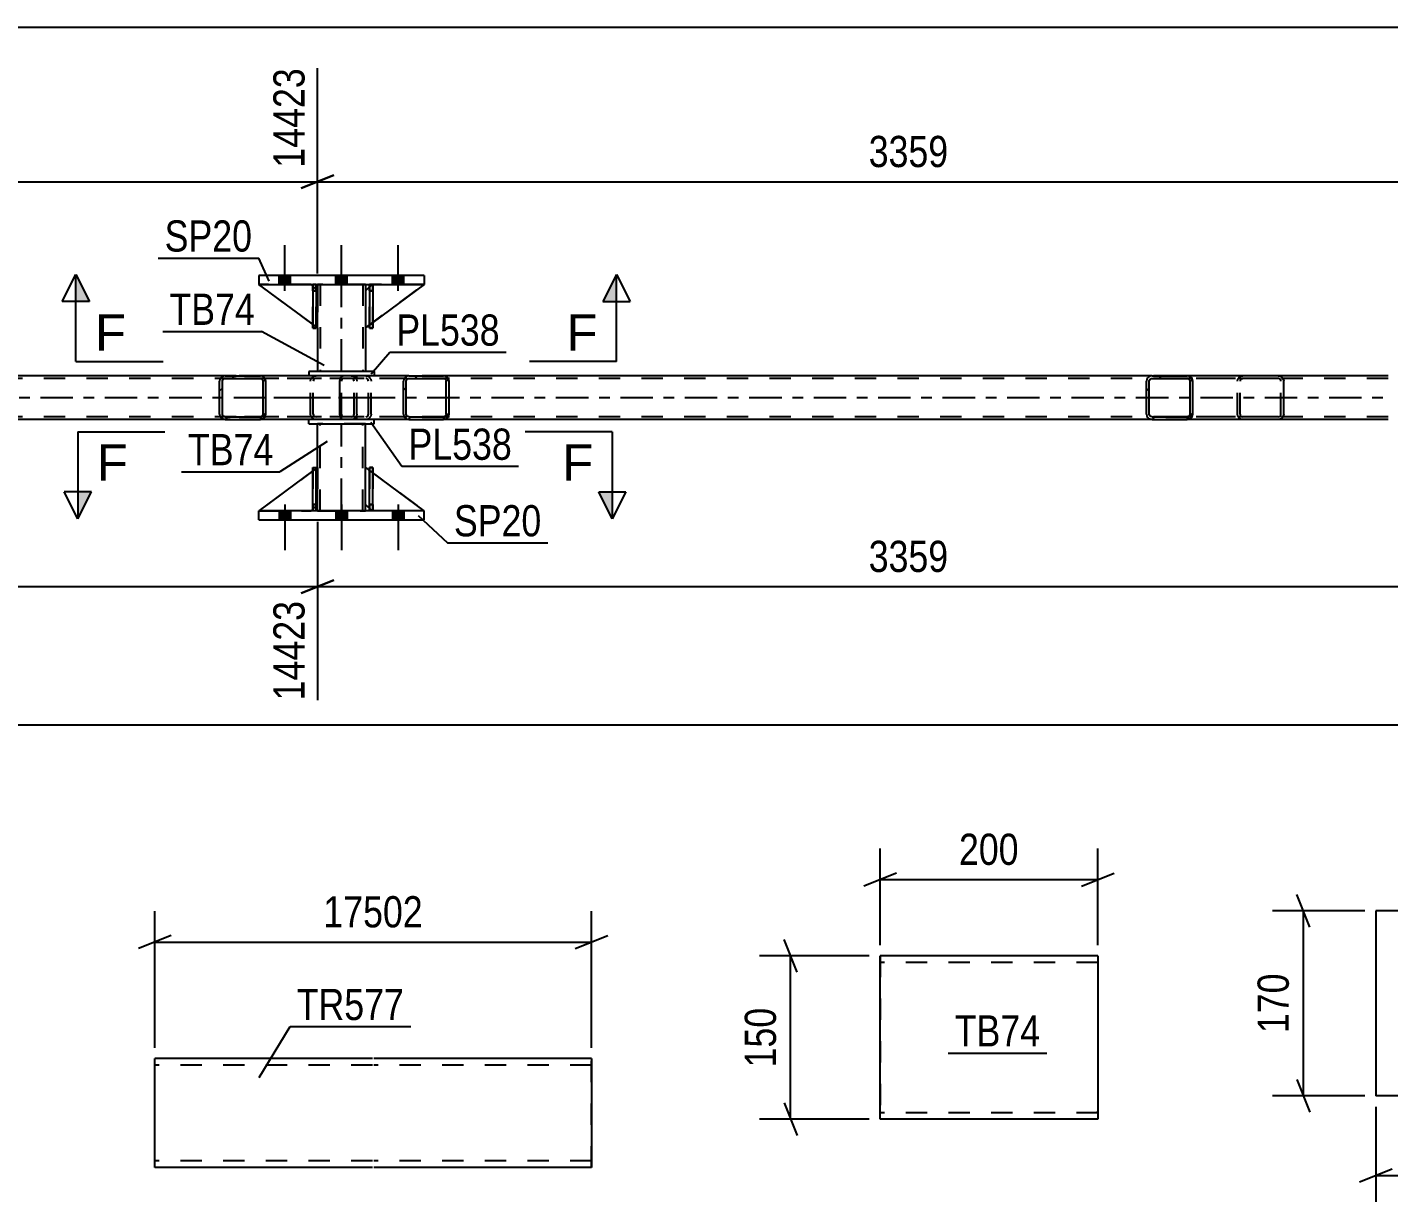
# Model space of a CAD drawing. Header units: millimetres. Extents: x 0 to 841, y 0 to 594.
# Drawn here: x 641.9 to 766.9, y 139.2 to 247.1 of the extents above; entities that cross this region are included whole.
import ezdxf

# ---------------------------------------------------------------- set-up
doc = ezdxf.new("R2010")
doc.units = ezdxf.units.MM
doc.linetypes.add('DXK_LINE_DOT2', pattern=[3.9198, 1.9599, -1.9599])
doc.linetypes.add('DXK_LINE_DOT3', pattern=[5.9187, 2.979, -0.9799, 0.9799, -0.9799])
doc.styles.add('Arial', font='ARIAL.TTF', dxfattribs={"height": 0.2})
doc.styles.add('Arial Narrow', font='ARIALN.TTF', dxfattribs={"height": 0.2})

# ---------------------------------------------------------------- blocks, each defined once
blk = doc.blocks.new('Bolt-122568681-7005 - 6955')
at = {"linetype": 'Continuous'}
for points in [[(666.06, 202.66), (665.02, 202.66), (665.02, 201.86), (666.06, 201.86)], [(666.06, 202.66), (665.02, 202.66), (665.02, 201.86), (666.06, 201.86)], [(666.06, 202.66), (665.02, 202.66), (665.02, 201.86), (666.06, 201.86)], [(671.26, 202.66), (670.22, 202.66), (670.22, 201.86), (671.26, 201.86)], [(671.26, 202.66), (670.22, 202.66), (670.22, 201.86), (671.26, 201.86)], [(676.46, 202.66), (675.42, 202.66), (675.42, 201.86), (676.46, 201.86)], [(676.46, 202.66), (675.42, 202.66), (675.42, 201.86), (676.46, 201.86)], [(676.46, 202.66), (675.42, 202.66), (675.42, 201.86), (676.46, 201.86)]]:
    blk.add_hatch(color=1, dxfattribs=at).paths.add_polyline_path(points)
at = {"color": 1, "linetype": 'Continuous'}
for p, q in [((665.02, 202.66), (665.02, 201.86)), ((665.02, 202.66), (665.02, 201.86)), ((665.02, 202.66), (665.02, 201.86)), ((665.54, 203.26), (665.54, 199.06)), ((665.54, 203.26), (665.54, 199.06)), ((665.54, 203.26), (665.54, 199.06)), ((666.06, 202.66), (666.06, 201.86)), ((666.06, 202.66), (666.06, 201.86)), ((666.06, 202.66), (666.06, 201.86)), ((670.22, 202.66), (670.22, 201.86)), ((670.22, 202.66), (670.22, 201.86)), ((670.74, 203.26), (670.74, 199.06)), ((670.74, 203.26), (670.74, 199.06)), ((671.26, 202.66), (671.26, 201.86)), ((671.26, 202.66), (671.26, 201.86)), ((675.42, 202.66), (675.42, 201.86)), ((675.42, 202.66), (675.42, 201.86)), ((675.42, 202.66), (675.42, 201.86)), ((675.94, 203.26), (675.94, 199.06)), ((675.94, 203.26), (675.94, 199.06)), ((675.94, 203.26), (675.94, 199.06)), ((676.46, 202.66), (676.46, 201.86)), ((676.46, 202.66), (676.46, 201.86)), ((676.46, 202.66), (676.46, 201.86))]:
    blk.add_line(p, q, dxfattribs=at)
blk = doc.blocks.new('Part-122568681-7002 - 6955')
at = {"color": 7, "linetype": 'DXK_LINE_DOT2'}
for p, q in [((673.54, 223.47), (672.94, 222.87)), ((672.94, 219.47), (678.34, 223.47)), ((672.94, 222.87), (672.94, 219.47)), ((678.34, 223.47), (673.54, 223.47))]:
    blk.add_line(p, q, dxfattribs=at)
blk = doc.blocks.new('Part-122568681-7067 - 6955')
at = {"color": 2, "linetype": 'Continuous'}
for p, q in [((673.74, 215.46), (667.74, 215.46)), ((667.74, 215.46), (667.74, 215.06)), ((673.74, 215.46), (673.74, 215.06))]:
    blk.add_line(p, q, dxfattribs=at)
at = {"color": 7, "linetype": 'DXK_LINE_DOT2'}
blk.add_line((673.74, 215.06), (667.74, 215.06), dxfattribs=at)
blk = doc.blocks.new('Bolt-122568681-7004 - 6955')
at = {"linetype": 'Continuous'}
for points in [[(665.02, 223.47), (666.06, 223.47), (666.06, 224.27), (665.02, 224.27)], [(665.02, 223.47), (666.06, 223.47), (666.06, 224.27), (665.02, 224.27)], [(665.02, 223.47), (666.06, 223.47), (666.06, 224.27), (665.02, 224.27)], [(670.22, 223.47), (671.26, 223.47), (671.26, 224.27), (670.22, 224.27)], [(670.22, 223.47), (671.26, 223.47), (671.26, 224.27), (670.22, 224.27)], [(675.42, 223.47), (676.46, 223.47), (676.46, 224.27), (675.42, 224.27)], [(675.42, 223.47), (676.46, 223.47), (676.46, 224.27), (675.42, 224.27)], [(675.42, 223.47), (676.46, 223.47), (676.46, 224.27), (675.42, 224.27)]]:
    blk.add_hatch(color=1, dxfattribs=at).paths.add_polyline_path(points)
at = {"color": 1, "linetype": 'Continuous'}
for p, q in [((665.54, 222.87), (665.54, 227.07)), ((665.54, 222.87), (665.54, 227.07)), ((665.54, 222.87), (665.54, 227.07)), ((670.74, 222.87), (670.74, 227.07)), ((670.74, 222.87), (670.74, 227.07)), ((675.94, 222.87), (675.94, 227.07)), ((675.94, 222.87), (675.94, 227.07)), ((675.94, 222.87), (675.94, 227.07)), ((665.02, 223.47), (665.02, 224.27)), ((665.02, 223.47), (665.02, 224.27)), ((665.02, 223.47), (665.02, 224.27)), ((666.06, 223.47), (666.06, 224.27)), ((666.06, 223.47), (666.06, 224.27)), ((666.06, 223.47), (666.06, 224.27)), ((670.22, 223.47), (670.22, 224.27)), ((670.22, 223.47), (670.22, 224.27)), ((671.26, 223.47), (671.26, 224.27)), ((671.26, 223.47), (671.26, 224.27)), ((675.42, 223.47), (675.42, 224.27)), ((675.42, 223.47), (675.42, 224.27)), ((675.42, 223.47), (675.42, 224.27)), ((676.46, 223.47), (676.46, 224.27)), ((676.46, 223.47), (676.46, 224.27)), ((676.46, 223.47), (676.46, 224.27))]:
    blk.add_line(p, q, dxfattribs=at)
blk = doc.blocks.new('Part-122568681-7014 - 6955')
at = {"color": 7, "linetype": 'DXK_LINE_DOT2'}
for p, q in [((673.3, 222.86), (673.3, 223.46)), ((673.3, 223.46), (673.3, 223.46)), ((673.3, 223.46), (673.3, 219.46)), ((673.62, 223.46), (673.3, 223.46)), ((673.3, 219.46), (673.3, 222.86)), ((673.3, 222.86), (673.62, 222.86)), ((673.62, 222.86), (673.62, 223.46)), ((673.62, 219.46), (673.62, 223.46)), ((673.62, 222.86), (673.62, 219.46)), ((673.3, 219.46), (673.62, 219.46))]:
    blk.add_line(p, q, dxfattribs=at)
blk = doc.blocks.new('Part-122568681-7015 - 6955')
at = {"color": 2, "linetype": 'Continuous'}
for p, q in [((668.42, 223.46), (668.1, 223.46)), ((668.1, 223.46), (668.1, 219.46)), ((668.42, 223.46), (668.42, 223.46)), ((668.42, 223.46), (668.42, 219.46)), ((668.42, 219.46), (668.1, 219.46))]:
    blk.add_line(p, q, dxfattribs=at)
at = {"color": 7, "linetype": 'DXK_LINE_DOT2'}
for p, q in [((668.1, 222.86), (668.1, 223.46)), ((668.42, 222.86), (668.1, 222.86)), ((668.1, 222.86), (668.1, 219.46)), ((668.42, 222.86), (668.42, 223.46)), ((668.42, 223.46), (668.42, 223.46)), ((668.42, 219.46), (668.42, 222.86))]:
    blk.add_line(p, q, dxfattribs=at)
blk = doc.blocks.new('Part-122568681-7016 - 6955')
at = {"color": 2, "linetype": 'Continuous'}
for p, q in [((673.62, 223.46), (673.3, 223.46)), ((673.3, 223.46), (673.3, 219.46)), ((673.62, 223.46), (673.62, 223.46)), ((673.62, 223.46), (673.62, 219.46)), ((673.62, 219.46), (673.3, 219.46))]:
    blk.add_line(p, q, dxfattribs=at)
at = {"color": 7, "linetype": 'DXK_LINE_DOT2'}
for p, q in [((673.3, 222.86), (673.3, 223.46)), ((673.62, 222.86), (673.3, 222.86)), ((673.3, 222.86), (673.3, 219.46)), ((673.62, 222.86), (673.62, 223.46)), ((673.62, 223.46), (673.62, 223.46)), ((673.62, 219.46), (673.62, 222.86))]:
    blk.add_line(p, q, dxfattribs=at)
blk = doc.blocks.new('Part-122568681-7019 - 6955')
at = {"color": 7, "linetype": 'DXK_LINE_DOT2'}
for p, q in [((663.14, 223.46), (667.94, 223.47)), ((668.54, 219.47), (663.14, 223.46)), ((667.94, 223.47), (668.54, 222.87)), ((668.54, 222.87), (667.94, 223.47)), ((668.54, 222.87), (668.54, 219.47)), ((668.54, 222.87), (668.54, 222.87)), ((668.54, 222.87), (668.54, 219.47))]:
    blk.add_line(p, q, dxfattribs=at)
blk = doc.blocks.new('Part-122568681-7022 - 6955')
at = {"color": 7, "linetype": 'DXK_LINE_DOT2'}
for p, q in [((667.94, 223.47), (663.14, 223.46)), ((667.94, 223.47), (668.54, 222.87)), ((668.42, 222.99), (668.1, 223.31)), ((668.54, 222.87), (668.54, 219.47)), ((668.42, 219.56), (668.1, 219.8))]:
    blk.add_line(p, q, dxfattribs=at)
at = {"color": 2, "linetype": 'Continuous'}
for p, q in [((668.1, 219.8), (663.14, 223.46)), ((668.1, 223.31), (667.94, 223.47)), ((668.54, 222.87), (668.42, 222.99)), ((668.54, 222.87), (668.54, 222.87)), ((668.54, 219.47), (668.54, 222.87)), ((668.42, 219.56), (668.54, 219.47)), ((668.54, 219.47), (668.54, 219.47))]:
    blk.add_line(p, q, dxfattribs=at)
blk = doc.blocks.new('Part-122568681-7106 - 6955')
at = {"color": 7, "linetype": 'DXK_LINE_DOT2'}
for p, q in [((766.88, 214.83), (104.48, 214.82)), ((766.88, 215.07), (234.37, 215.06)), ((680.11, 215.06), (660.05, 215.06)), ((756.76, 215.07), (745.18, 215.07)), ((766.88, 211.31), (104.48, 211.3)), ((680.11, 211.06), (660.05, 211.06)), ((756.76, 211.07), (745.18, 211.07))]:
    blk.add_line(p, q, dxfattribs=at)
at = {"color": 2, "linetype": 'Continuous'}
for p, q in [((660.05, 215.06), (594.97, 215.06)), ((745.18, 215.07), (680.11, 215.06)), ((766.88, 215.07), (756.76, 215.07)), ((660.05, 211.06), (594.97, 211.06)), ((745.18, 211.07), (680.11, 211.06)), ((766.88, 211.07), (756.76, 211.07))]:
    blk.add_line(p, q, dxfattribs=at)
at = {"color": 7, "linetype": 'DXK_LINE_DOT3'}
blk.add_line((104.48, 213.06), (766.88, 213.07), dxfattribs=at)
blk = doc.blocks.new('Part-122568681-7042 - 6955')
at = {"color": 2, "linetype": 'Continuous'}
for p, q in [((672.94, 203.26), (672.94, 206.66)), ((673.3, 206.4), (672.94, 206.66)), ((678.34, 202.66), (673.62, 206.17)), ((673.3, 202.91), (672.94, 203.26))]:
    blk.add_line(p, q, dxfattribs=at)
at = {"color": 7, "linetype": 'DXK_LINE_DOT2'}
for p, q in [((673.62, 206.17), (673.3, 206.4)), ((673.54, 202.66), (673.3, 202.91)), ((678.34, 202.66), (673.54, 202.66)), ((678.34, 202.66), (678.34, 202.66)), ((678.34, 202.66), (678.34, 202.66))]:
    blk.add_line(p, q, dxfattribs=at)
blk = doc.blocks.new('Part-122568681-7107 - 6955')
at = {"color": 7, "linetype": 'DXK_LINE_DOT2'}
for p, q in [((673.62, 206.66), (673.3, 206.66)), ((673.3, 203.26), (673.3, 206.66)), ((673.3, 206.66), (673.3, 202.66)), ((673.62, 206.66), (673.62, 203.26)), ((673.62, 202.66), (673.62, 206.66)), ((673.62, 203.26), (673.3, 203.26)), ((673.3, 202.66), (673.3, 203.26)), ((673.62, 202.66), (673.3, 202.66)), ((673.62, 203.26), (673.62, 202.66)), ((673.62, 202.66), (673.62, 202.66))]:
    blk.add_line(p, q, dxfattribs=at)
blk = doc.blocks.new('Part-122568681-7047 - 6955')
at = {"color": 2, "linetype": 'Continuous'}
for p, q in [((663.14, 201.86), (663.14, 202.66)), ((678.34, 202.66), (663.14, 202.66)), ((678.34, 201.86), (678.34, 202.66)), ((663.14, 201.86), (678.34, 201.86))]:
    blk.add_line(p, q, dxfattribs=at)
blk = doc.blocks.new('Part-122568681-7112 - 6955')
at = {"color": 2, "linetype": 'Continuous'}
for p, q in [((673.3, 223.22), (672.94, 222.87)), ((672.94, 222.87), (672.94, 219.47)), ((678.34, 223.47), (673.62, 219.96)), ((673.3, 219.73), (672.94, 219.47))]:
    blk.add_line(p, q, dxfattribs=at)
at = {"color": 7, "linetype": 'DXK_LINE_DOT2'}
for p, q in [((673.54, 223.47), (673.3, 223.22)), ((678.34, 223.47), (673.54, 223.47)), ((673.62, 219.96), (673.3, 219.73))]:
    blk.add_line(p, q, dxfattribs=at)
blk = doc.blocks.new('Part-122568681-7052 - 6955')
at = {"color": 2, "linetype": 'Continuous'}
for p, q in [((678.34, 224.27), (663.14, 224.27)), ((663.14, 224.27), (663.14, 223.47)), ((678.34, 224.27), (678.34, 223.47)), ((663.14, 223.47), (678.34, 223.47))]:
    blk.add_line(p, q, dxfattribs=at)
blk = doc.blocks.new('Part-122568681-7053 - 6955')
at = {"color": 2, "linetype": 'Continuous'}
for p, q in [((673.3, 202.66), (673.3, 206.66)), ((673.3, 206.66), (673.62, 206.66)), ((673.62, 202.66), (673.62, 206.66)), ((673.3, 202.66), (673.3, 202.66)), ((673.62, 202.66), (673.3, 202.66))]:
    blk.add_line(p, q, dxfattribs=at)
at = {"color": 7, "linetype": 'DXK_LINE_DOT2'}
for p, q in [((673.3, 206.66), (673.3, 203.26)), ((673.62, 203.26), (673.62, 206.66)), ((673.3, 203.26), (673.3, 202.66)), ((673.3, 203.26), (673.62, 203.26)), ((673.62, 202.66), (673.62, 203.26)), ((673.62, 202.66), (673.62, 202.66))]:
    blk.add_line(p, q, dxfattribs=at)
blk = doc.blocks.new('Part-122568681-7056 - 6955')
at = {"color": 7, "linetype": 'DXK_LINE_DOT2'}
for p, q in [((668.54, 206.66), (663.14, 202.66)), ((668.54, 203.26), (668.54, 206.66)), ((668.54, 206.66), (668.54, 203.26)), ((663.14, 202.66), (667.94, 202.66)), ((667.94, 202.66), (668.54, 203.26)), ((668.54, 203.26), (667.94, 202.66)), ((668.54, 203.26), (668.54, 203.26))]:
    blk.add_line(p, q, dxfattribs=at)
blk = doc.blocks.new('Part-122568681-7059 - 6955')
at = {"color": 7, "linetype": 'DXK_LINE_DOT2'}
for p, q in [((668.42, 206.57), (668.1, 206.33)), ((668.54, 203.26), (668.54, 206.66)), ((663.14, 202.66), (667.94, 202.66)), ((668.54, 203.26), (667.94, 202.66)), ((668.42, 203.14), (668.1, 202.82))]:
    blk.add_line(p, q, dxfattribs=at)
at = {"color": 2, "linetype": 'Continuous'}
for p, q in [((668.54, 206.66), (668.42, 206.57)), ((668.54, 203.26), (668.54, 206.66)), ((668.1, 206.33), (663.14, 202.66)), ((668.1, 202.82), (667.94, 202.66)), ((668.54, 203.26), (668.42, 203.14)), ((668.54, 203.26), (668.54, 203.26))]:
    blk.add_line(p, q, dxfattribs=at)
blk = doc.blocks.new('Part-122568681-7062 - 6955')
at = {"color": 7, "linetype": 'DXK_LINE_DOT2'}
for p, q in [((672.94, 203.26), (672.94, 206.66)), ((672.94, 206.66), (678.34, 202.66)), ((673.54, 202.66), (672.94, 203.26)), ((678.34, 202.66), (673.54, 202.66))]:
    blk.add_line(p, q, dxfattribs=at)
blk = doc.blocks.new('Part-122568681-7072 - 6955')
at = {"color": 2, "linetype": 'Continuous'}
for p, q in [((667.74, 210.66), (667.74, 211.06)), ((667.74, 210.66), (673.74, 210.66)), ((673.74, 210.66), (673.74, 211.06))]:
    blk.add_line(p, q, dxfattribs=at)
at = {"color": 7, "linetype": 'DXK_LINE_DOT2'}
blk.add_line((673.74, 211.06), (667.74, 211.06), dxfattribs=at)
blk = doc.blocks.new('Part-122568681-7108 - 6955')
at = {"color": 2, "linetype": 'Continuous'}
for p, q in [((668.1, 202.66), (668.1, 206.66)), ((668.1, 206.66), (668.42, 206.66)), ((668.42, 202.66), (668.42, 206.66)), ((668.1, 202.66), (668.1, 202.66)), ((668.42, 202.66), (668.1, 202.66))]:
    blk.add_line(p, q, dxfattribs=at)
at = {"color": 7, "linetype": 'DXK_LINE_DOT2'}
for p, q in [((668.1, 206.66), (668.1, 203.26)), ((668.42, 203.26), (668.42, 206.66)), ((668.1, 203.26), (668.1, 202.66)), ((668.1, 203.26), (668.42, 203.26)), ((668.42, 202.66), (668.42, 203.26)), ((668.42, 202.66), (668.42, 202.66))]:
    blk.add_line(p, q, dxfattribs=at)
blk = doc.blocks.new('Part-122568681-7113 - 6955')
at = {"color": 7, "linetype": 'DXK_LINE_DOT2'}
for p, q in [((668.1, 206.66), (668.42, 206.66)), ((668.1, 203.26), (668.1, 206.66)), ((668.1, 206.66), (668.1, 202.66)), ((668.42, 206.66), (668.42, 203.26)), ((668.42, 202.66), (668.42, 206.57)), ((668.42, 203.26), (668.1, 203.26)), ((668.1, 202.66), (668.1, 203.26)), ((668.42, 202.66), (668.1, 202.66)), ((668.42, 203.26), (668.42, 202.66)), ((668.42, 202.66), (668.42, 202.66))]:
    blk.add_line(p, q, dxfattribs=at)
blk = doc.blocks.new('Part-122568681-7143 - 6955')
at = {"color": 2, "linetype": 'Continuous'}
for p, q in [((668.54, 206.66), (668.54, 210.66)), ((672.94, 206.66), (672.94, 210.66)), ((668.54, 202.66), (668.54, 203.26)), ((672.94, 202.66), (672.94, 203.26))]:
    blk.add_line(p, q, dxfattribs=at)
at = {"color": 7, "linetype": 'DXK_LINE_DOT2'}
for p, q in [((672.94, 210.66), (668.54, 210.66)), ((668.78, 202.66), (668.78, 210.66)), ((672.7, 202.66), (672.7, 210.66)), ((668.54, 203.26), (668.54, 206.66)), ((672.94, 203.26), (672.94, 206.66)), ((668.54, 202.66), (672.94, 202.66))]:
    blk.add_line(p, q, dxfattribs=at)
at = {"color": 7, "linetype": 'DXK_LINE_DOT3'}
blk.add_line((670.74, 202.66), (670.74, 210.66), dxfattribs=at)
blk = doc.blocks.new('Part-122568681-7144 - 6955')
at = {"color": 7, "linetype": 'DXK_LINE_DOT2'}
for p, q in [((668.1, 222.86), (668.1, 223.46)), ((668.1, 223.46), (668.1, 223.46)), ((668.1, 223.46), (668.1, 219.46)), ((668.42, 223.46), (668.1, 223.46)), ((668.1, 219.46), (668.1, 222.86)), ((668.1, 222.86), (668.42, 222.86)), ((668.42, 222.86), (668.42, 223.46)), ((668.42, 219.46), (668.42, 223.46)), ((668.42, 222.86), (668.42, 219.46)), ((668.1, 219.46), (668.42, 219.46))]:
    blk.add_line(p, q, dxfattribs=at)
blk = doc.blocks.new('Part-122568681-7191 - 6955')
at = {"linetype": 'Continuous'}
h = blk.add_hatch(dxfattribs=at)
h.set_pattern_fill('', scale=0.7, style=0, pattern_type=0)
h.set_pattern_definition([(45, (680.571, 214.7686), (-1.57154, 1.57154), [])])
h.paths.add_polyline_path([(680.61, 214.58), (680.57, 214.77), (680.46, 214.92), (680.3, 215.03), (680.11, 215.06), (676.92, 215.06), (676.73, 215.03), (676.57, 214.92), (676.46, 214.77), (676.42, 214.58), (676.42, 211.54), (676.46, 211.36), (676.57, 211.21), (676.73, 211.1), (676.92, 211.06), (680.11, 211.06), (680.3, 211.1), (680.46, 211.21), (680.57, 211.36), (680.61, 211.54)])
h.paths.add_polyline_path([(680.34, 211.45), (680.28, 211.38), (680.2, 211.32), (680.11, 211.3), (676.92, 211.3), (676.83, 211.32), (676.74, 211.38), (676.69, 211.45), (676.67, 211.54), (676.67, 214.58), (676.69, 214.68), (676.74, 214.75), (676.83, 214.81), (676.92, 214.82), (680.11, 214.82), (680.2, 214.81), (680.28, 214.75), (680.34, 214.68), (680.36, 214.58), (680.36, 211.54)])
at = {"color": 2, "linetype": 'Continuous'}
for p, q in [((670.59, 214.58), (670.61, 214.77)), ((670.59, 211.54), (670.59, 214.58)), ((670.61, 214.77), (670.67, 214.92)), ((670.67, 214.92), (670.76, 215.03)), ((670.76, 215.03), (670.87, 215.06)), ((676.92, 215.06), (670.87, 215.06)), ((676.46, 214.77), (676.42, 214.58)), ((676.42, 211.54), (676.42, 214.58)), ((676.67, 214.58), (676.69, 214.68)), ((676.67, 211.54), (676.67, 214.58)), ((676.69, 214.68), (676.74, 214.75)), ((676.92, 215.06), (676.73, 215.03)), ((676.74, 214.75), (676.83, 214.81)), ((676.83, 214.81), (676.92, 214.82)), ((676.92, 215.06), (680.11, 215.06)), ((676.92, 214.82), (680.11, 214.82)), ((680.3, 215.03), (680.11, 215.06)), ((680.11, 214.82), (680.2, 214.81)), ((680.2, 214.81), (680.28, 214.75)), ((680.28, 214.75), (680.34, 214.68)), ((680.34, 214.68), (680.36, 214.58)), ((680.36, 211.54), (680.36, 214.58)), ((680.61, 214.58), (680.57, 214.77)), ((680.61, 211.54), (680.61, 214.58)), ((670.61, 211.36), (670.59, 211.54)), ((670.67, 211.21), (670.61, 211.36)), ((676.42, 211.54), (676.46, 211.36)), ((676.69, 211.45), (676.67, 211.54)), ((676.74, 211.38), (676.69, 211.45)), ((676.83, 211.32), (676.74, 211.38)), ((680.28, 211.38), (680.2, 211.32)), ((680.34, 211.45), (680.28, 211.38)), ((680.36, 211.54), (680.34, 211.45)), ((680.57, 211.36), (680.61, 211.54)), ((670.76, 211.1), (670.67, 211.21)), ((670.87, 211.06), (670.76, 211.1)), ((676.92, 211.06), (670.87, 211.06)), ((676.73, 211.1), (676.92, 211.06)), ((676.92, 211.3), (676.83, 211.32)), ((676.92, 211.3), (680.11, 211.3)), ((676.92, 211.06), (680.11, 211.06)), ((680.2, 211.32), (680.11, 211.3)), ((680.11, 211.06), (680.3, 211.1))]:
    blk.add_line(p, q, dxfattribs=at)
at = {"color": 7, "linetype": 'DXK_LINE_DOT2'}
for p, q in [((670.74, 214.68), (670.73, 214.58)), ((670.73, 211.54), (670.73, 214.58)), ((670.77, 214.75), (670.74, 214.68)), ((670.81, 214.81), (670.77, 214.75)), ((670.87, 214.82), (670.81, 214.81)), ((680.11, 214.82), (670.87, 214.82)), ((672.14, 214.82), (672.14, 215.06)), ((672.96, 215.06), (673.15, 215.03)), ((673.05, 214.81), (672.96, 214.82)), ((673.13, 214.75), (673.05, 214.81)), ((673.19, 214.68), (673.13, 214.75)), ((673.21, 214.58), (673.19, 214.68)), ((673.21, 211.54), (673.21, 214.58)), ((673.42, 214.77), (673.46, 214.58)), ((673.46, 211.54), (673.46, 214.58)), ((680.11, 215.06), (676.92, 215.06)), ((670.73, 211.54), (670.74, 211.45)), ((670.74, 211.45), (670.77, 211.38)), ((670.77, 211.38), (670.81, 211.32)), ((673.05, 211.32), (673.13, 211.38)), ((673.13, 211.38), (673.19, 211.45)), ((673.19, 211.45), (673.21, 211.54)), ((673.46, 211.54), (673.42, 211.36)), ((670.81, 211.32), (670.87, 211.3)), ((680.11, 211.3), (670.87, 211.3)), ((672.14, 211.06), (672.14, 211.3)), ((672.96, 211.3), (673.05, 211.32)), ((673.15, 211.1), (672.96, 211.06)), ((680.11, 211.06), (676.92, 211.06))]:
    blk.add_line(p, q, dxfattribs=at)
for centre, start, end in [((672.97, 214.57), 23.8497, 68.8062), ((672.97, 211.56), 291.1944, 336.1509)]:
    blk.add_arc(centre, 0.492, start, end, dxfattribs=at)
at = {"color": 2, "linetype": 'Continuous'}
for centre, start, end in [((676.91, 214.57), 111.1944, 156.1509), ((680.12, 214.57), 23.8497, 68.8062), ((676.91, 211.56), 203.8497, 248.8062), ((680.12, 211.56), 291.1944, 336.1509)]:
    blk.add_arc(centre, 0.492, start, end, dxfattribs=at)
blk = doc.blocks.new('Part-122568681-7152 - 6955')
at = {"linetype": 'Continuous'}
h = blk.add_hatch(dxfattribs=at)
h.set_pattern_fill('', scale=0.7, style=0, pattern_type=0)
h.set_pattern_definition([(45, (663.753, 214.7685), (-1.57154, 1.57154), [])])
h.paths.add_polyline_path([(663.79, 214.58), (663.75, 214.77), (663.64, 214.92), (663.48, 215.03), (663.28, 215.06), (660.05, 215.06), (659.85, 215.03), (659.68, 214.92), (659.57, 214.77), (659.54, 214.58), (659.54, 211.54), (659.57, 211.36), (659.68, 211.21), (659.85, 211.1), (660.05, 211.06), (663.28, 211.06), (663.48, 211.1), (663.64, 211.21), (663.75, 211.36), (663.79, 211.54)])
h.paths.add_polyline_path([(663.52, 211.45), (663.46, 211.38), (663.38, 211.32), (663.28, 211.3), (660.05, 211.3), (659.95, 211.32), (659.87, 211.38), (659.81, 211.45), (659.79, 211.54), (659.79, 214.58), (659.81, 214.68), (659.87, 214.75), (659.95, 214.81), (660.05, 214.82), (663.28, 214.82), (663.38, 214.81), (663.46, 214.75), (663.52, 214.68), (663.54, 214.58), (663.54, 211.54)])
at = {"color": 2, "linetype": 'Continuous'}
for p, q in [((659.57, 214.77), (659.54, 214.58)), ((659.54, 211.54), (659.54, 214.58)), ((659.79, 214.58), (659.81, 214.68)), ((659.79, 211.54), (659.79, 214.58)), ((659.81, 214.68), (659.87, 214.75)), ((660.05, 215.06), (659.85, 215.03)), ((659.87, 214.75), (659.95, 214.81)), ((659.95, 214.81), (660.05, 214.82)), ((660.05, 215.06), (663.28, 215.06)), ((660.05, 214.82), (663.28, 214.82)), ((670.87, 215.06), (663.28, 215.06)), ((663.48, 215.03), (663.28, 215.06)), ((663.28, 214.82), (663.38, 214.81)), ((663.38, 214.81), (663.46, 214.75)), ((663.46, 214.75), (663.52, 214.68)), ((663.52, 214.68), (663.54, 214.58)), ((663.54, 211.54), (663.54, 214.58)), ((663.79, 214.58), (663.75, 214.77)), ((663.79, 211.54), (663.79, 214.58)), ((659.54, 211.54), (659.57, 211.36)), ((659.81, 211.45), (659.79, 211.54)), ((659.87, 211.38), (659.81, 211.45)), ((659.95, 211.32), (659.87, 211.38)), ((663.46, 211.38), (663.38, 211.32)), ((663.52, 211.45), (663.46, 211.38)), ((663.54, 211.54), (663.52, 211.45)), ((663.75, 211.36), (663.79, 211.54)), ((659.85, 211.1), (660.05, 211.06)), ((660.05, 211.3), (659.95, 211.32)), ((660.05, 211.3), (663.28, 211.3)), ((660.05, 211.06), (663.28, 211.06)), ((663.38, 211.32), (663.28, 211.3)), ((663.28, 211.06), (663.48, 211.1)), ((670.87, 211.06), (663.28, 211.06))]:
    blk.add_line(p, q, dxfattribs=at)
at = {"color": 7, "linetype": 'DXK_LINE_DOT2'}
for p, q in [((663.28, 215.06), (660.05, 215.06)), ((671.63, 214.82), (660.05, 214.82)), ((667.88, 214.58), (667.92, 214.77)), ((667.88, 211.54), (667.88, 214.58)), ((668.16, 214.68), (668.14, 214.58)), ((668.14, 211.54), (668.14, 214.58)), ((668.21, 214.75), (668.16, 214.68)), ((668.2, 215.03), (668.4, 215.06)), ((668.3, 214.81), (668.21, 214.75)), ((668.4, 214.82), (668.3, 214.81)), ((671.63, 215.06), (670.87, 215.06)), ((671.63, 215.06), (671.83, 215.03)), ((671.73, 214.81), (671.63, 214.82)), ((671.81, 214.75), (671.73, 214.81)), ((671.87, 214.68), (671.81, 214.75)), ((671.89, 214.58), (671.87, 214.68)), ((671.89, 211.54), (671.89, 214.58)), ((672.1, 214.77), (672.14, 214.58)), ((672.14, 211.54), (672.14, 214.58)), ((667.92, 211.36), (667.88, 211.54)), ((668.14, 211.54), (668.16, 211.45)), ((668.16, 211.45), (668.21, 211.38)), ((668.21, 211.38), (668.24, 211.36)), ((668.24, 211.36), (668.3, 211.32)), ((671.73, 211.32), (671.81, 211.38)), ((671.81, 211.38), (671.87, 211.45)), ((671.87, 211.45), (671.89, 211.54)), ((672.14, 211.54), (672.1, 211.36)), ((671.63, 211.3), (660.05, 211.3)), ((663.28, 211.06), (660.05, 211.06)), ((668.4, 211.06), (668.2, 211.1)), ((668.3, 211.32), (668.4, 211.3)), ((671.63, 211.06), (670.87, 211.06)), ((671.63, 211.3), (671.73, 211.32)), ((671.83, 211.1), (671.63, 211.06))]:
    blk.add_line(p, q, dxfattribs=at)
at = {"color": 7, "linetype": 'DXK_LINE_DOT3'}
blk.add_line((673.43, 213.06), (661.66, 213.06), dxfattribs=at)
at = {"color": 2, "linetype": 'Continuous'}
for centre, start, end in [((660.03, 214.56), 110.7586, 155.6803), ((663.3, 214.56), 24.3202, 69.242), ((660.03, 211.57), 204.3202, 249.242), ((663.3, 211.57), 290.7586, 335.6803)]:
    blk.add_arc(centre, 0.496, start, end, dxfattribs=at)
at = {"color": 7, "linetype": 'DXK_LINE_DOT2'}
for centre, start, end in [((668.38, 214.56), 110.7586, 155.6803), ((671.65, 214.56), 24.3202, 69.242), ((668.38, 211.57), 204.3202, 249.242), ((671.65, 211.57), 290.7586, 335.6803)]:
    blk.add_arc(centre, 0.496, start, end, dxfattribs=at)
blk = doc.blocks.new('Part-122568681-7218 - 6955')
at = {"linetype": 'Continuous'}
h = blk.add_hatch(dxfattribs=at)
h.set_pattern_fill('', scale=0.7, style=0, pattern_type=0)
h.set_pattern_definition([(45, (748.8873, 214.769), (-1.57154, 1.57154), [])])
h.paths.add_polyline_path([(748.93, 214.59), (748.89, 214.77), (748.78, 214.92), (748.61, 215.03), (748.42, 215.07), (745.18, 215.07), (744.98, 215.03), (744.82, 214.92), (744.71, 214.77), (744.67, 214.59), (744.67, 211.55), (744.71, 211.36), (744.82, 211.21), (744.98, 211.1), (745.18, 211.07), (748.42, 211.07), (748.61, 211.1), (748.78, 211.21), (748.89, 211.36), (748.93, 211.55)])
h.paths.add_polyline_path([(748.65, 211.45), (748.6, 211.38), (748.51, 211.32), (748.42, 211.31), (745.18, 211.31), (745.08, 211.32), (745, 211.38), (744.94, 211.45), (744.92, 211.55), (744.92, 214.59), (744.94, 214.68), (745, 214.75), (745.08, 214.81), (745.18, 214.83), (748.42, 214.83), (748.51, 214.81), (748.6, 214.75), (748.65, 214.68), (748.67, 214.59), (748.67, 211.55)])
at = {"color": 2, "linetype": 'Continuous'}
for p, q in [((744.71, 214.77), (744.67, 214.59)), ((744.67, 211.55), (744.67, 214.59)), ((744.92, 214.59), (744.94, 214.68)), ((744.92, 211.55), (744.92, 214.59)), ((744.94, 214.68), (745, 214.75)), ((745.18, 215.07), (744.98, 215.03)), ((745, 214.75), (745.08, 214.81)), ((745.08, 214.81), (745.18, 214.83)), ((745.18, 215.07), (748.42, 215.07)), ((745.18, 214.83), (748.42, 214.83)), ((756.76, 215.07), (748.42, 215.07)), ((748.61, 215.03), (748.42, 215.07)), ((748.42, 214.83), (748.51, 214.81)), ((748.51, 214.81), (748.6, 214.75)), ((748.6, 214.75), (748.65, 214.68)), ((748.65, 214.68), (748.67, 214.59)), ((748.67, 211.55), (748.67, 214.59)), ((748.93, 214.59), (748.89, 214.77)), ((748.93, 211.55), (748.93, 214.59)), ((756.76, 215.07), (756.96, 215.03)), ((757.24, 214.77), (757.28, 214.59)), ((757.28, 211.55), (757.28, 214.59)), ((744.67, 211.55), (744.71, 211.36)), ((744.94, 211.45), (744.92, 211.55)), ((745, 211.38), (744.94, 211.45)), ((745.08, 211.32), (745, 211.38)), ((748.6, 211.38), (748.51, 211.32)), ((748.65, 211.45), (748.6, 211.38)), ((748.67, 211.55), (748.65, 211.45)), ((748.89, 211.36), (748.93, 211.55)), ((757.28, 211.55), (757.24, 211.36)), ((744.98, 211.1), (745.18, 211.07)), ((745.18, 211.31), (745.08, 211.32)), ((745.18, 211.31), (748.42, 211.31)), ((745.18, 211.07), (748.42, 211.07)), ((748.51, 211.32), (748.42, 211.31)), ((748.42, 211.07), (748.61, 211.1)), ((756.76, 211.07), (748.42, 211.07)), ((756.96, 211.1), (756.76, 211.07))]:
    blk.add_line(p, q, dxfattribs=at)
at = {"color": 7, "linetype": 'DXK_LINE_DOT2'}
for p, q in [((748.42, 215.07), (745.18, 215.07)), ((756.76, 214.83), (745.18, 214.83)), ((753.02, 214.59), (753.06, 214.77)), ((753.02, 211.55), (753.02, 214.59)), ((753.29, 214.68), (753.27, 214.59)), ((753.27, 211.55), (753.27, 214.59)), ((753.35, 214.75), (753.29, 214.68)), ((753.33, 215.03), (753.53, 215.07)), ((753.35, 214.75), (753.37, 214.77)), ((753.37, 214.77), (753.43, 214.81)), ((753.43, 214.81), (753.53, 214.83)), ((756.86, 214.81), (756.76, 214.83)), ((756.95, 214.75), (756.86, 214.81)), ((757, 214.68), (756.95, 214.75)), ((757.02, 214.59), (757, 214.68)), ((757.02, 211.55), (757.02, 214.59)), ((753.06, 211.36), (753.02, 211.55)), ((753.27, 211.55), (753.29, 211.45)), ((753.29, 211.45), (753.35, 211.38)), ((753.35, 211.38), (753.43, 211.32)), ((756.86, 211.32), (756.95, 211.38)), ((756.95, 211.38), (757, 211.45)), ((757, 211.45), (757.02, 211.55)), ((756.76, 211.31), (745.18, 211.31)), ((748.42, 211.07), (745.18, 211.07)), ((753.53, 211.07), (753.33, 211.1)), ((753.43, 211.32), (753.53, 211.31)), ((756.76, 211.31), (756.86, 211.32))]:
    blk.add_line(p, q, dxfattribs=at)
at = {"color": 2, "linetype": 'Continuous'}
for centre, start, end in [((745.16, 214.56), 110.7586, 155.6803), ((748.43, 214.56), 24.3202, 69.242), ((756.78, 214.56), 24.3202, 69.242), ((745.16, 211.57), 204.3202, 249.242), ((748.43, 211.57), 290.7586, 335.6803), ((756.78, 211.57), 290.7586, 335.6803)]:
    blk.add_arc(centre, 0.496, start, end, dxfattribs=at)
at = {"color": 7, "linetype": 'DXK_LINE_DOT2'}
for centre, start, end in [((753.51, 214.56), 110.7586, 155.6803), ((753.51, 211.57), 204.3202, 249.242)]:
    blk.add_arc(centre, 0.496, start, end, dxfattribs=at)
blk = doc.blocks.new('Part-122568681-7237 - 6955')
at = {"color": 2, "linetype": 'Continuous'}
for p, q in [((668.54, 223.47), (668.54, 222.87)), ((672.94, 223.47), (672.94, 222.86)), ((668.54, 219.47), (668.54, 215.46)), ((672.94, 219.46), (672.94, 215.46))]:
    blk.add_line(p, q, dxfattribs=at)
at = {"color": 7, "linetype": 'DXK_LINE_DOT2'}
for p, q in [((672.94, 223.47), (668.54, 223.47)), ((668.54, 222.87), (668.54, 219.47)), ((668.78, 223.47), (668.78, 215.46)), ((672.7, 223.47), (672.7, 215.46)), ((672.94, 222.86), (672.94, 219.46)), ((672.94, 215.46), (668.54, 215.46))]:
    blk.add_line(p, q, dxfattribs=at)
at = {"color": 7, "linetype": 'DXK_LINE_DOT3'}
blk.add_line((670.74, 215.46), (670.74, 223.47), dxfattribs=at)
blk = doc.blocks.new('Part-122568681-7657 - 7653')
at = {"color": 2, "linetype": 'Continuous'}
for p, q in [((780.74, 165.95), (765.74, 165.95)), ((765.74, 165.95), (765.74, 148.95)), ((780.74, 165.95), (780.74, 148.95)), ((780.74, 148.95), (765.74, 148.95))]:
    blk.add_line(p, q, dxfattribs=at)
blk = doc.blocks.new('Part-122568681-7690 - 7685')
at = {"color": 2, "linetype": 'Continuous'}
for p, q in [((720.2, 160.6), (720.2, 161.8)), ((720.2, 161.8), (720.2, 161.8)), ((740.2, 161.8), (720.2, 161.8)), ((740.2, 161.8), (740.2, 161.71)), ((740.2, 161.71), (740.2, 161.45)), ((740.2, 161.45), (740.2, 160.6)), ((720.2, 146.8), (720.2, 160.6)), ((740.2, 160.6), (740.2, 146.8)), ((720.2, 146.8), (720.2, 146.8)), ((740.2, 146.8), (720.2, 146.8))]:
    blk.add_line(p, q, dxfattribs=at)
at = {"color": 7, "linetype": 'DXK_LINE_DOT2'}
for p, q in [((720.2, 161.8), (720.2, 146.8)), ((740.2, 161.8), (740.2, 161.8)), ((740.2, 161.8), (740.2, 146.8)), ((720.2, 161.2), (720.2, 161.2)), ((740.2, 161.2), (720.2, 161.2)), ((720.2, 161.2), (720.2, 161.16)), ((720.2, 161.06), (720.2, 161.16)), ((720.2, 161.03), (720.2, 161.06)), ((720.2, 160.83), (720.2, 161.03)), ((740.2, 161.06), (740.2, 160.6)), ((720.2, 147.45), (720.2, 147.54)), ((720.2, 147.4), (720.2, 147.4)), ((740.2, 147.4), (720.2, 147.4)), ((740.2, 147.45), (740.2, 147.54)), ((740.2, 147.4), (740.2, 147.45)), ((740.2, 146.8), (740.2, 146.8))]:
    blk.add_line(p, q, dxfattribs=at)
blk = doc.blocks.new('Part-122568681-3357 - 3349')
at = {"color": 2, "linetype": 'Continuous'}
for p, q in [((673.59, 152.37), (653.59, 152.37)), ((653.59, 143.57), (653.59, 152.37)), ((693.69, 152.37), (673.69, 152.37)), ((693.69, 152.37), (693.69, 152.37)), ((693.69, 152.37), (693.69, 143.57)), ((653.59, 142.73), (653.59, 143.57)), ((653.59, 142.47), (653.59, 142.73)), ((693.69, 143.57), (693.69, 142.37)), ((653.59, 142.37), (653.59, 142.47)), ((673.59, 142.37), (653.59, 142.37)), ((693.69, 142.37), (673.69, 142.37)), ((693.69, 142.37), (693.69, 142.37))]:
    blk.add_line(p, q, dxfattribs=at)
at = {"color": 7, "linetype": 'DXK_LINE_DOT2'}
for p, q in [((673.59, 151.77), (653.59, 151.77)), ((693.69, 151.77), (673.69, 151.77)), ((693.69, 142.37), (693.69, 152.37)), ((693.69, 151.77), (693.69, 151.77)), ((693.69, 151.73), (693.69, 151.63)), ((653.59, 143.02), (653.59, 143.57)), ((653.59, 142.97), (653.59, 143.02)), ((653.59, 142.97), (653.59, 143.02)), ((653.59, 142.73), (653.59, 143.02)), ((673.59, 142.97), (653.59, 142.97)), ((693.69, 142.97), (673.69, 142.97)), ((693.69, 143.02), (693.69, 143.34)), ((693.69, 142.97), (693.69, 143.02)), ((693.69, 142.97), (693.69, 142.97))]:
    blk.add_line(p, q, dxfattribs=at)
blk = doc.blocks.new('StraightDimension-122568681-7366 - 6955')
at = {"color": 7, "linetype": 'Continuous'}
for p, q in [((668.54, 224.47), (668.54, 243.33)), ((777.1, 216.07), (777.1, 243.33)), ((670.04, 233.49), (667.04, 232.29)), ((668.54, 232.89), (777.1, 232.89)), ((775.6, 232.29), (778.6, 233.49))]:
    blk.add_line(p, q, dxfattribs=at)
at = {"color": 0}
blk.add_wipeout([(727.07, 233.64), (727.07, 237.84), (718.56, 237.84), (718.56, 233.64)], dxfattribs=at)
at = {"color": 3, "style": 'Arial Narrow'}
blk.add_text('3359', height=2.863, dxfattribs=at).set_placement((719.16, 234.24))
at = {"color": 0, "linetype": 'Continuous'}
blk.add_wipeout([(776.5, 243.93), (772.3, 243.93), (772.3, 233.59), (776.5, 233.59)], dxfattribs=at)
at = {"color": 3, "linetype": 'Continuous', "style": 'Arial Narrow'}
blk.add_text('17782', height=2.863, rotation=90.0002, dxfattribs=at).set_placement((775.9, 234.19))
blk = doc.blocks.new('StraightDimension-122568681-7291 - 6955')
at = {"color": 7, "linetype": 'Continuous'}
blk.add_line((94.26, 183.01), (777.74, 183.01), dxfattribs=at)
blk = doc.blocks.new('StraightDimension-122568681-7302 - 6955')
at = {"color": 7, "linetype": 'Continuous'}
for p, q in [((777.1, 210.07), (777.1, 185.27)), ((668.54, 201.66), (668.54, 185.27)), ((670.04, 196.31), (667.04, 195.11)), ((668.54, 195.71), (777.1, 195.71)), ((775.6, 195.11), (778.6, 196.31))]:
    blk.add_line(p, q, dxfattribs=at)
at = {"color": 0}
blk.add_wipeout([(727.07, 196.46), (727.07, 200.66), (718.56, 200.66), (718.56, 196.46)], dxfattribs=at)
at = {"color": 3, "style": 'Arial Narrow'}
blk.add_text('3359', height=2.863, dxfattribs=at).set_placement((719.16, 197.06))
at = {"color": 0, "linetype": 'Continuous'}
blk.add_wipeout([(776.5, 195.01), (772.3, 195.01), (772.3, 184.67), (776.5, 184.67)], dxfattribs=at)
at = {"color": 3, "linetype": 'Continuous', "style": 'Arial Narrow'}
blk.add_text('17782', height=2.863, rotation=90.0002, dxfattribs=at).set_placement((775.9, 185.27))
blk = doc.blocks.new('StraightDimension-122568681-7307 - 6955')
at = {"color": 7, "linetype": 'Continuous'}
for p, q in [((498.27, 201.66), (498.27, 185.27)), ((668.54, 201.66), (668.54, 185.27)), ((499.77, 196.31), (496.77, 195.11)), ((498.27, 195.71), (668.54, 195.71)), ((667.04, 195.11), (670.04, 196.31))]:
    blk.add_line(p, q, dxfattribs=at)
at = {"color": 0}
blk.add_wipeout([(587.66, 196.46), (587.66, 200.66), (579.15, 200.66), (579.15, 196.46)], dxfattribs=at)
at = {"color": 3, "style": 'Arial Narrow'}
blk.add_text('4257', height=2.863, dxfattribs=at).set_placement((579.75, 197.06))
at = {"color": 0, "linetype": 'Continuous'}
blk.add_wipeout([(667.94, 195.01), (663.74, 195.01), (663.74, 184.67), (667.94, 184.67)], dxfattribs=at)
at = {"color": 3, "linetype": 'Continuous', "style": 'Arial Narrow'}
blk.add_text('14423', height=2.863, rotation=90.0002, dxfattribs=at).set_placement((667.34, 185.27))
blk = doc.blocks.new('StraightDimension-122568681-7361 - 6955')
at = {"color": 7, "linetype": 'Continuous'}
for p, q in [((498.27, 224.46), (498.27, 243.33)), ((668.54, 224.47), (668.54, 243.33)), ((499.77, 233.49), (496.77, 232.29)), ((498.27, 232.89), (668.54, 232.89)), ((667.04, 232.29), (670.04, 233.49))]:
    blk.add_line(p, q, dxfattribs=at)
at = {"color": 0}
blk.add_wipeout([(587.66, 233.64), (587.66, 237.84), (579.15, 237.84), (579.15, 233.64)], dxfattribs=at)
at = {"color": 3, "style": 'Arial Narrow'}
blk.add_text('4257', height=2.863, dxfattribs=at).set_placement((579.75, 234.24))
at = {"color": 0, "linetype": 'Continuous'}
blk.add_wipeout([(667.94, 243.93), (663.74, 243.93), (663.74, 233.59), (667.94, 233.59)], dxfattribs=at)
at = {"color": 3, "linetype": 'Continuous', "style": 'Arial Narrow'}
blk.add_text('14423', height=2.863, rotation=90.0002, dxfattribs=at).set_placement((667.34, 234.19))
blk = doc.blocks.new('StraightDimension-122568681-9031 - 6955')
at = {"color": 7, "linetype": 'Continuous'}
blk.add_line((94.26, 247.08), (777.1, 247.08), dxfattribs=at)
blk = doc.blocks.new('StraightDimension-122568681-7659 - 7653')
at = {"color": 7, "linetype": 'Continuous'}
for p, q in [((759.69, 164.45), (758.49, 167.45)), ((764.74, 165.95), (756.24, 165.95)), ((759.09, 148.95), (759.09, 165.95)), ((758.49, 150.45), (759.69, 147.45)), ((764.74, 148.95), (756.24, 148.95))]:
    blk.add_line(p, q, dxfattribs=at)
at = {"color": 0}
blk.add_wipeout([(758.34, 160.79), (754.14, 160.79), (754.14, 154.11), (758.34, 154.11)], dxfattribs=at)
at = {"color": 3, "style": 'Arial Narrow'}
blk.add_text('170', height=2.863, rotation=90.0002, dxfattribs=at).set_placement((757.74, 154.71))
blk = doc.blocks.new('StraightDimension-122568681-7670 - 7653')
at = {"color": 7, "linetype": 'Continuous'}
for p, q in [((765.74, 147.95), (765.74, 139.22)), ((780.74, 147.95), (780.74, 139.22)), ((767.24, 142.22), (764.24, 141.02)), ((765.74, 141.62), (780.74, 141.62)), ((779.24, 141.02), (782.24, 142.22))]:
    blk.add_line(p, q, dxfattribs=at)
at = {"color": 0}
blk.add_wipeout([(776.58, 142.37), (776.58, 146.57), (769.9, 146.57), (769.9, 142.37)], dxfattribs=at)
at = {"color": 3, "style": 'Arial Narrow'}
blk.add_text('150', height=2.863, dxfattribs=at).set_placement((770.5, 142.97))
blk = doc.blocks.new('StraightDimension-122568681-7703 - 7685')
at = {"color": 7, "linetype": 'Continuous'}
for p, q in [((720.2, 162.8), (720.2, 171.66)), ((740.2, 162.8), (740.2, 171.66)), ((721.7, 169.41), (718.7, 168.21)), ((738.7, 168.21), (741.7, 169.41)), ((720.2, 168.81), (740.2, 168.81))]:
    blk.add_line(p, q, dxfattribs=at)
at = {"color": 0}
blk.add_wipeout([(733.54, 169.56), (733.54, 173.76), (726.85, 173.76), (726.85, 169.56)], dxfattribs=at)
at = {"color": 3, "style": 'Arial Narrow'}
blk.add_text('200', height=2.863, dxfattribs=at).set_placement((727.45, 170.16))
blk = doc.blocks.new('StraightDimension-122568681-7692 - 7685')
at = {"color": 7, "linetype": 'Continuous'}
for p, q in [((712.59, 160.3), (711.39, 163.3)), ((719.2, 161.8), (709.14, 161.8)), ((711.99, 146.8), (711.99, 161.8)), ((711.39, 148.3), (712.59, 145.3)), ((719.2, 146.8), (709.14, 146.8))]:
    blk.add_line(p, q, dxfattribs=at)
at = {"color": 0}
blk.add_wipeout([(711.24, 157.64), (707.04, 157.64), (707.04, 150.96), (711.24, 150.96)], dxfattribs=at)
at = {"color": 3, "style": 'Arial Narrow'}
blk.add_text('150', height=2.863, rotation=90.0002, dxfattribs=at).set_placement((710.64, 151.56))
blk = doc.blocks.new('StraightDimension-122568681-3450 - 3349')
at = {"color": 7, "linetype": 'Continuous'}
for p, q in [((653.59, 153.37), (653.59, 165.92)), ((693.69, 153.37), (693.69, 165.92)), ((655.09, 163.67), (652.09, 162.47)), ((653.59, 163.07), (693.69, 163.07)), ((692.19, 162.47), (695.19, 163.67))]:
    blk.add_line(p, q, dxfattribs=at)
at = {"color": 0}
blk.add_wipeout([(678.81, 163.82), (678.81, 168.02), (668.47, 168.02), (668.47, 163.82)], dxfattribs=at)
at = {"color": 3, "style": 'Arial Narrow'}
blk.add_text('17502', height=2.863, dxfattribs=at).set_placement((669.07, 164.42))
blk = doc.blocks.new('Mark-122568681-7068 - 6955')
at = {"color": 0}
blk.add_wipeout([(686.39, 207.36), (686.39, 210.36), (676.89, 210.36), (676.89, 207.36)], dxfattribs=at)
blk.add_wipeout([(686.39, 207.36), (686.39, 210.36), (676.89, 210.36), (676.89, 207.36)], dxfattribs=at)
at = {"color": 30, "linetype": 'Continuous'}
for p, q in [((673.43, 210.8), (676.29, 206.76)), ((676.29, 206.76), (686.99, 206.76))]:
    blk.add_line(p, q, dxfattribs=at)
at = {"color": 3, "style": 'Arial Narrow'}
blk.add_text('PL538', height=2.863, dxfattribs=at).set_placement((676.89, 207.36))
blk = doc.blocks.new('Mark-122568681-7043 - 6955')
at = {"color": 0}
blk.add_wipeout([(689.1, 200.33), (689.1, 203.33), (681.06, 203.33), (681.06, 200.33)], dxfattribs=at)
blk.add_wipeout([(689.1, 200.33), (689.1, 203.33), (681.06, 203.33), (681.06, 200.33)], dxfattribs=at)
at = {"color": 30, "linetype": 'Continuous'}
for p, q in [((677.79, 202.25), (680.46, 199.73)), ((680.46, 199.73), (689.7, 199.73))]:
    blk.add_line(p, q, dxfattribs=at)
at = {"color": 3, "style": 'Arial Narrow'}
blk.add_text('SP20', height=2.863, dxfattribs=at).set_placement((681.06, 200.33))
blk = doc.blocks.new('Mark-122568681-7048 - 6955')
at = {"color": 0}
blk.add_wipeout([(662.53, 226.48), (662.53, 229.48), (654.49, 229.48), (654.49, 226.48)], dxfattribs=at)
blk.add_wipeout([(662.53, 226.48), (662.53, 229.48), (654.49, 229.48), (654.49, 226.48)], dxfattribs=at)
at = {"color": 30, "linetype": 'Continuous'}
for p in [(653.89, 225.88), (664.08, 223.75)]:
    blk.add_line(p, (663.13, 225.88), dxfattribs=at)
at = {"color": 3, "style": 'Arial Narrow'}
blk.add_text('SP20', height=2.863, dxfattribs=at).set_placement((654.49, 226.48))
blk = doc.blocks.new('Mark-122568681-7063 - 6955')
at = {"color": 0}
blk.add_wipeout([(685.27, 217.84), (685.27, 220.84), (675.77, 220.84), (675.77, 217.84)], dxfattribs=at)
blk.add_wipeout([(685.27, 217.84), (685.27, 220.84), (675.77, 220.84), (675.77, 217.84)], dxfattribs=at)
at = {"color": 30, "linetype": 'Continuous'}
for p, q in [((673.46, 215.26), (675.17, 217.24)), ((675.17, 217.24), (685.87, 217.24))]:
    blk.add_line(p, q, dxfattribs=at)
at = {"color": 3, "style": 'Arial Narrow'}
blk.add_text('PL538', height=2.863, dxfattribs=at).set_placement((675.77, 217.84))
blk = doc.blocks.new('Mark-122568681-7139 - 6955')
at = {"color": 0}
blk.add_wipeout([(664.48, 206.86), (664.48, 209.86), (656.63, 209.86), (656.63, 206.86)], dxfattribs=at)
blk.add_wipeout([(664.48, 206.86), (664.48, 209.86), (656.63, 209.86), (656.63, 206.86)], dxfattribs=at)
at = {"color": 30, "linetype": 'Continuous'}
for p in [(669.43, 209.05), (656.03, 206.26)]:
    blk.add_line(p, (665.08, 206.26), dxfattribs=at)
at = {"color": 3, "style": 'Arial Narrow'}
blk.add_text('TB74', height=2.863, dxfattribs=at).set_placement((656.63, 206.86))
blk = doc.blocks.new('Mark-122568681-7233 - 6955')
at = {"color": 0}
blk.add_wipeout([(662.79, 219.75), (662.79, 222.75), (654.93, 222.75), (654.93, 219.75)], dxfattribs=at)
blk.add_wipeout([(662.79, 219.75), (662.79, 222.75), (654.93, 222.75), (654.93, 219.75)], dxfattribs=at)
at = {"color": 30, "linetype": 'Continuous'}
for p in [(654.33, 219.15), (669.14, 216.02)]:
    blk.add_line(p, (663.39, 219.15), dxfattribs=at)
at = {"color": 3, "style": 'Arial Narrow'}
blk.add_text('TB74', height=2.863, dxfattribs=at).set_placement((654.93, 219.75))
blk = doc.blocks.new('SectionMark-122568681-7407 - 6955')
at = {"linetype": 'Continuous'}
for points in [[(647.59, 221.88), (646.34, 221.88), (646.34, 224.38)], [(696, 221.88), (694.75, 221.88), (696, 224.38)]]:
    blk.add_hatch(color=6, dxfattribs=at).paths.add_polyline_path(points)
at = {"color": 6, "linetype": 'Continuous'}
for p, q in [((645.09, 221.88), (646.34, 224.38)), ((646.34, 216.38), (646.34, 224.38)), ((646.34, 224.38), (647.59, 221.88)), ((696, 224.38), (694.75, 221.88)), ((696, 216.38), (696, 224.38)), ((696, 224.38), (697.25, 221.88)), ((647.59, 221.88), (645.09, 221.88)), ((694.75, 221.88), (697.25, 221.88)), ((646.34, 216.38), (654.34, 216.38)), ((696, 216.38), (688, 216.38))]:
    blk.add_line(p, q, dxfattribs=at)
at = {"color": 0, "linetype": 'Continuous'}
for points in [[(650.94, 217.38), (650.94, 220.88), (648.09, 220.88), (648.09, 217.38)], [(694.25, 217.38), (694.25, 220.88), (691.4, 220.88), (691.4, 217.38)]]:
    blk.add_wipeout(points, dxfattribs=at)
at = {"color": 3, "linetype": 'Continuous', "style": 'Arial'}
for p in [(648.09, 217.38), (691.4, 217.38)]:
    blk.add_text('F', height=3.34, dxfattribs=at).set_placement(p)
blk = doc.blocks.new('SectionMark-122568681-7411 - 6955')
at = {"linetype": 'Continuous'}
for points in [[(646.51, 204.43), (647.76, 204.43), (646.51, 201.93)], [(694.36, 204.43), (695.61, 204.43), (695.61, 201.93)]]:
    blk.add_hatch(color=6, dxfattribs=at).paths.add_polyline_path(points)
at = {"color": 6, "linetype": 'Continuous'}
for p, q in [((646.51, 209.93), (654.51, 209.93)), ((646.51, 209.93), (646.51, 201.93)), ((695.61, 209.93), (687.61, 209.93)), ((695.61, 209.93), (695.61, 201.93)), ((646.51, 201.93), (645.26, 204.43)), ((647.76, 204.43), (645.26, 204.43)), ((646.51, 201.93), (647.76, 204.43)), ((694.36, 204.43), (696.86, 204.43)), ((695.61, 201.93), (694.36, 204.43)), ((696.86, 204.43), (695.61, 201.93))]:
    blk.add_line(p, q, dxfattribs=at)
at = {"color": 0, "linetype": 'Continuous'}
for points in [[(651.11, 205.43), (651.11, 208.93), (648.26, 208.93), (648.26, 205.43)], [(693.86, 205.43), (693.86, 208.93), (691.01, 208.93), (691.01, 205.43)]]:
    blk.add_wipeout(points, dxfattribs=at)
at = {"color": 3, "linetype": 'Continuous', "style": 'Arial'}
for p in [(648.26, 205.43), (691.01, 205.43)]:
    blk.add_text('F', height=3.34, dxfattribs=at).set_placement(p)
blk = doc.blocks.new('Mark-122568681-7688 - 7685')
at = {"color": 0}
blk.add_wipeout([(734.92, 153.48), (734.92, 156.48), (727.06, 156.48), (727.06, 153.48)], dxfattribs=at)
blk.add_wipeout([(734.92, 153.48), (734.92, 156.48), (727.06, 156.48), (727.06, 153.48)], dxfattribs=at)
at = {"color": 30, "linetype": 'Continuous'}
blk.add_line((726.46, 152.88), (735.52, 152.88), dxfattribs=at)
at = {"color": 3, "style": 'Arial Narrow'}
blk.add_text('TB74', height=2.863, dxfattribs=at).set_placement((727.06, 153.48))
blk = doc.blocks.new('Mark-122568681-3353 - 3349')
at = {"color": 0}
blk.add_wipeout([(676.49, 155.91), (676.49, 158.91), (666.62, 158.91), (666.62, 155.91)], dxfattribs=at)
blk.add_wipeout([(676.49, 155.91), (676.49, 158.91), (666.62, 158.91), (666.62, 155.91)], dxfattribs=at)
at = {"color": 30, "linetype": 'Continuous'}
for p, q in [((663.16, 150.62), (666.02, 155.31)), ((666.02, 155.31), (677.09, 155.31))]:
    blk.add_line(p, q, dxfattribs=at)
at = {"color": 3, "style": 'Arial Narrow'}
blk.add_text('TR577', height=2.863, dxfattribs=at).set_placement((666.62, 155.91))

msp = doc.modelspace()

# ---------------------------------------------------------------- block references
for name in ['Bolt-122568681-7004 - 6955', 'Part-122568681-7052 - 6955', 'Part-122568681-7019 - 6955', 'Part-122568681-7022 - 6955', 'Part-122568681-7015 - 6955', 'Part-122568681-7144 - 6955', 'Part-122568681-7237 - 6955', 'Part-122568681-7002 - 6955', 'Part-122568681-7112 - 6955', 'Part-122568681-7014 - 6955', 'Part-122568681-7016 - 6955', 'Part-122568681-7067 - 6955', 'Part-122568681-7106 - 6955', 'Part-122568681-7152 - 6955', 'Part-122568681-7191 - 6955', 'Part-122568681-7218 - 6955', 'Part-122568681-7072 - 6955', 'Part-122568681-7143 - 6955', 'Part-122568681-7056 - 6955', 'Part-122568681-7059 - 6955', 'Part-122568681-7108 - 6955', 'Part-122568681-7113 - 6955', 'Part-122568681-7042 - 6955', 'Part-122568681-7062 - 6955', 'Part-122568681-7107 - 6955', 'Part-122568681-7053 - 6955', 'Part-122568681-7047 - 6955', 'Bolt-122568681-7005 - 6955', 'StraightDimension-122568681-7703 - 7685', 'StraightDimension-122568681-3450 - 3349', 'StraightDimension-122568681-7659 - 7653', 'Part-122568681-7657 - 7653', 'Part-122568681-7690 - 7685', 'Part-122568681-3357 - 3349']:
    msp.add_blockref(name, (0, 0))

# ---------------------------------------------------------------- next in the draw order: block references
for name in ['StraightDimension-122568681-7366 - 6955', 'StraightDimension-122568681-7291 - 6955', 'StraightDimension-122568681-7692 - 7685', 'Mark-122568681-3353 - 3349', 'Mark-122568681-7688 - 7685', 'StraightDimension-122568681-7670 - 7653']:
    msp.add_blockref(name, (0, 0))

# ---------------------------------------------------------------- next in the draw order: block references
for name in ['StraightDimension-122568681-7361 - 6955', 'StraightDimension-122568681-7302 - 6955']:
    msp.add_blockref(name, (0, 0))

# ---------------------------------------------------------------- next in the draw order: block references
for name in ['StraightDimension-122568681-9031 - 6955', 'Mark-122568681-7068 - 6955', 'Mark-122568681-7139 - 6955', 'Mark-122568681-7043 - 6955', 'StraightDimension-122568681-7307 - 6955']:
    msp.add_blockref(name, (0, 0))

# ---------------------------------------------------------------- next in the draw order: block references
for name in ['Mark-122568681-7048 - 6955', 'Mark-122568681-7233 - 6955', 'Mark-122568681-7063 - 6955', 'SectionMark-122568681-7411 - 6955']:
    msp.add_blockref(name, (0, 0))

# ---------------------------------------------------------------- next in the draw order: block references
msp.add_blockref('SectionMark-122568681-7407 - 6955', (0, 0))

doc.saveas('drawing.dxf')
